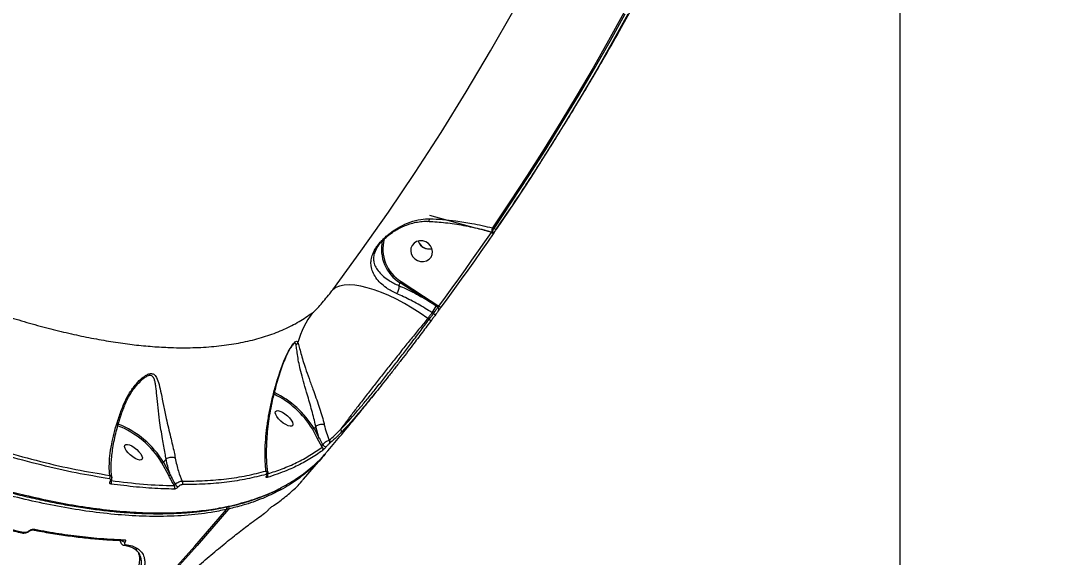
# Model space of a CAD drawing. Header units: millimetres. Extents: x -8607 to 7621, y -5747 to 4382.
# Drawn here: x 5717.6 to 6137.6, y -822.9 to -605.8 of the extents above; entities that cross this region are included whole.
import ezdxf

# ---------------------------------------------------------------- set-up
doc = ezdxf.new("R2010")
doc.units = ezdxf.units.MM
doc.layers.add('DIKOM_ОБЪЕКТ', color=7, linetype='Continuous')
doc.layers.add('DIKOM_РАЗМЕР_ОБЪЕКТА', color=7, linetype='Continuous')
doc.styles.add('style1', font='arial.ttf', dxfattribs={"width": 0.8})
doc.dimstyles.new('1-50', dxfattribs={"dimtxt": 300, "dimasz": 200, "dimexe": 100, "dimexo": 0, "dimgap": 100, "dimtad": 1, "dimtxsty": 'style1', "dimcen": 200, "dimclrd": 7, "dimclre": 7, "dimclrt": 7, "dimadec": 1, "dimazin": 2, "dimtfac": 1, "dimtmove": 0, "dimatfit": 2, "dimfxl": 0, "dimlwd": 25, "dimlwe": 18, "dimarcsym": 0})

# ---------------------------------------------------------------- blocks, each defined once
blk = doc.blocks.new('*D11')
at = {"layer": 'Defpoints', "color": 0, "transparency": 16777216}
for p in [(7619.37, -165.15), (-6826.53, -739.39), (7619.37, -5647.14)]:
    blk.add_point(p, dxfattribs=at)
at = {"layer": 'DIKOM_РАЗМЕР_ОБЪЕКТА', "color": 7, "lineweight": 18, "transparency": 16777216}
for p, q in [((7619.37, -165.15), (7619.37, -5747.14)), ((-6826.53, -739.39), (-6826.53, -5747.14))]:
    blk.add_line(p, q, dxfattribs=at)
at = {"layer": 'DIKOM_РАЗМЕР_ОБЪЕКТА', "color": 7, "lineweight": 25, "transparency": 16777216}
blk.add_line((-6626.53, -5647.14), (7419.37, -5647.14), dxfattribs=at)
at = {"layer": 'DIKOM_РАЗМЕР_ОБЪЕКТА', "color": 7, "transparency": 16777216}
for points in [[(-6626.53, -5613.8), (-6626.53, -5680.47), (-6826.53, -5647.14)], [(7419.37, -5613.8), (7419.37, -5680.47), (7619.37, -5647.14)]]:
    blk.add_solid(points, dxfattribs=at)
at = {"layer": 'DIKOM_РАЗМЕР_ОБЪЕКТА', "color": 7, "transparency": 16777216, "insert": (396.42, -5393.96), "char_height": 300, "attachment_point": 5, "style": 'style1'}
blk.add_mtext('14400', dxfattribs=at)
blk = doc.blocks.new('*D13')
at = {"layer": 'Defpoints', "color": 0, "transparency": 16777216}
for p in [(-5326.53, -191.39), (6073.47, -191.39), (6073.47, -4959.53)]:
    blk.add_point(p, dxfattribs=at)
at = {"layer": 'DIKOM_РАЗМЕР_ОБЪЕКТА', "color": 7, "lineweight": 18, "transparency": 16777216}
for p, q in [((-5326.53, -191.39), (-5326.53, -5059.53)), ((6073.47, -191.39), (6073.47, -5059.53))]:
    blk.add_line(p, q, dxfattribs=at)
at = {"layer": 'DIKOM_РАЗМЕР_ОБЪЕКТА', "color": 7, "lineweight": 25, "transparency": 16777216}
blk.add_line((-5126.53, -4959.53), (5873.47, -4959.53), dxfattribs=at)
at = {"layer": 'DIKOM_РАЗМЕР_ОБЪЕКТА', "color": 7, "transparency": 16777216}
for points in [[(-5126.53, -4926.2), (-5126.53, -4992.86), (-5326.53, -4959.53)], [(5873.47, -4926.2), (5873.47, -4992.86), (6073.47, -4959.53)]]:
    blk.add_solid(points, dxfattribs=at)
at = {"layer": 'DIKOM_РАЗМЕР_ОБЪЕКТА', "color": 7, "transparency": 16777216, "insert": (373.47, -4706.36), "char_height": 300, "attachment_point": 5, "style": 'style1'}
blk.add_mtext('11400', dxfattribs=at)

msp = doc.modelspace()

# ---------------------------------------------------------------- linework, layer by layer
at = {"layer": 'DIKOM_ОБЪЕКТ', "color": 7, "linetype": 'Continuous', "lineweight": 15}
for p, q in [((5901.75, -689.689), (5883.253, -684.547)), ((5908.339, -691.221), (5908.583, -691.289)), ((5908.411, -691.294), (5908.49, -691.263)), ((5908.55, -689.641), (5909.221, -689.828)), ((5909.663, -690.898), (5909.694, -690.853)), ((5909.694, -690.853), (5909.698, -690.847)), ((5910.237, -690.05), (5910.372, -689.851)), ((5870.666, -712.934), (5871.252, -711.874)), ((5880.344, -717.782), (5871.252, -711.874)), ((5871.6, -711.323), (5880.693, -717.231)), ((5880.693, -717.231), (5886.126, -720.808)), ((5886.448, -721.749), (5885.796, -721.326)), ((5886.126, -720.808), (5886.872, -721.293)), ((5882.416, -726.24), (5882.931, -726.652)), ((5884.702, -724.275), (5884.148, -723.915)), ((5827.852, -736.932), (5827.738, -737.062)), ((5837.694, -774.635), (5835.701, -770.955)), ((5837.06, -769.91), (5836.36, -770.737)), ((5836.36, -770.737), (5838.353, -774.416)), ((5837.06, -769.91), (5837.063, -769.907)), ((5838.353, -774.416), (5837.06, -769.91)), ((5839.692, -778.285), (5837.694, -774.635)), ((5777.526, -789.769), (5774.749, -784.643)), ((5776.477, -783.162), (5775.408, -784.425)), ((5775.408, -784.425), (5778.184, -789.55)), ((5776.477, -783.162), (5776.48, -783.159)), ((5832.12, -791.269), (5840.739, -781.249)), ((5754.149, -792.026), (5754.139, -792.039)), ((5817.309, -789.866), (5817.303, -789.875)), ((5722.615, -811.815), (5722.632, -811.818)), ((5758.95, -816.067), (5758.955, -816.067)), ((5759.313, -817.973), (5759.364, -817.982)), ((5763.283, -819.209), (5763.678, -819.434)), ((5764.67, -820.292), (5764.566, -820.194))]:
    msp.add_line(p, q, dxfattribs=at)
at = {"layer": 'DIKOM_ОБЪЕКТ', "color": 7, "linetype": 'Continuous', "lineweight": 15, "flags": 128}
for points in [[(5960.872, -608.426), (5969.041, -593.585), (5978.136, -576.353), (5986.905, -558.953), (5995.347, -541.389), (6003.459, -523.666), (6011.239, -505.789), (6018.684, -487.765), (6025.791, -469.599), (6032.559, -451.295), (6038.986, -432.86), (6045.07, -414.299), (6050.808, -395.618), (6056.2, -376.822), (6061.243, -357.918), (6065.936, -338.91), (6070.278, -319.805), (6074.267, -300.608), (6077.902, -281.326), (6081.182, -261.963), (6084.106, -242.527), (6086.673, -223.022)], [(5843.934, -714.614), (5855.351, -699.025), (5866.463, -683.225), (5877.265, -667.218), (5887.754, -651.009), (5897.927, -634.604), (5907.781, -618.007), (5917.313, -601.225), (5926.519, -584.262), (5935.396, -567.124), (5943.943, -549.816), (5952.155, -532.343), (5960.03, -514.712), (5967.567, -496.928), (5974.762, -478.997), (5981.613, -460.924), (5988.118, -442.714), (5994.275, -424.375), (6000.082, -405.912), (6005.537, -387.33)], [(5961.805, -602.611), (5955.622, -613.769), (5949.302, -624.85), (5942.846, -635.853), (5936.254, -646.776), (5929.528, -657.618), (5922.668, -668.377), (5915.675, -679.052), (5908.55, -689.641)], [(5909.221, -689.828), (5916.329, -679.258), (5923.306, -668.604), (5930.151, -657.866), (5936.862, -647.046), (5943.44, -636.145), (5949.882, -625.165), (5956.189, -614.107), (5962.36, -602.972)], [(5963.412, -603.133), (5957.237, -614.277), (5950.925, -625.345), (5944.477, -636.334), (5937.894, -647.244), (5931.177, -658.073), (5924.326, -668.82), (5917.344, -679.483), (5910.229, -690.061)], [(5886.872, -721.293), (5889.588, -717.599), (5892.288, -713.894), (5894.971, -710.178), (5897.637, -706.45), (5900.287, -702.71), (5902.92, -698.959), (5905.536, -695.197), (5908.135, -691.423)], [(5909.144, -691.657), (5906.542, -695.433), (5903.924, -699.199), (5901.289, -702.953), (5898.637, -706.695), (5895.968, -710.427), (5893.283, -714.146), (5890.581, -717.854), (5887.863, -721.551)], [(5908.135, -691.423), (5908.298, -691.523), (5908.46, -691.607), (5908.618, -691.672), (5908.765, -691.715), (5908.895, -691.736), (5909.004, -691.733), (5909.088, -691.706), (5909.144, -691.657)], [(5908.411, -691.294), (5908.416, -691.26), (5908.418, -691.243)], [(5909.221, -689.828), (5909.382, -689.926), (5909.545, -690.01), (5909.702, -690.074), (5909.849, -690.117), (5909.979, -690.138), (5910.089, -690.135), (5910.173, -690.109), (5910.229, -690.061)], [(5878.238, -702.873), (5879.46, -703.239), (5880.718, -703.267), (5881.91, -702.952), (5882.939, -702.322), (5883.722, -701.427), (5884.195, -700.34), (5884.321, -699.148), (5884.088, -697.948), (5883.516, -696.838), (5882.651, -695.907), (5881.564, -695.231), (5880.341, -694.864), (5879.083, -694.837), (5877.892, -695.151), (5876.863, -695.782), (5876.08, -696.677), (5875.607, -697.764), (5875.481, -698.956), (5875.714, -700.156), (5876.286, -701.266), (5877.151, -702.197), (5878.238, -702.873)], [(5882.416, -726.24), (5879.286, -724.079), (5876.118, -722.059), (5872.94, -720.198), (5869.782, -718.512), (5866.672, -717.019), (5863.639, -715.73), (5860.71, -714.658), (5857.912, -713.813), (5855.271, -713.202), (5852.81, -712.831), (5850.553, -712.703), (5848.519, -712.819), (5846.727, -713.179), (5845.194, -713.779), (5843.934, -714.614)], [(5886.872, -721.293), (5887.031, -721.397), (5887.191, -721.485), (5887.345, -721.554), (5887.49, -721.601), (5887.618, -721.625), (5887.725, -721.624), (5887.808, -721.599), (5887.863, -721.551)], [(5884.148, -723.915), (5883.932, -724.206), (5883.716, -724.497), (5883.499, -724.788), (5883.283, -725.078), (5883.066, -725.369), (5882.849, -725.659), (5882.633, -725.95), (5882.416, -726.24)], [(5882.931, -726.652), (5883.152, -726.355), (5883.374, -726.058), (5883.595, -725.761), (5883.817, -725.464), (5884.038, -725.167), (5884.259, -724.87), (5884.481, -724.572), (5884.702, -724.275)], [(5885.69, -724.537), (5885.469, -724.834), (5885.247, -725.132), (5885.026, -725.429), (5884.804, -725.727), (5884.583, -726.024), (5884.361, -726.321), (5884.139, -726.618), (5883.917, -726.916)], [(5884.702, -724.275), (5884.859, -724.379), (5885.018, -724.468), (5885.172, -724.537), (5885.316, -724.585), (5885.444, -724.609), (5885.551, -724.609), (5885.634, -724.584), (5885.69, -724.537)], [(5882.931, -726.652), (5883.088, -726.757), (5883.247, -726.845), (5883.4, -726.915), (5883.544, -726.963), (5883.671, -726.987), (5883.779, -726.987), (5883.862, -726.963), (5883.917, -726.916)], [(5827.75, -769.492), (5827.375, -769.799), (5826.747, -769.853), (5825.916, -769.652), (5824.95, -769.21), (5823.926, -768.564), (5822.928, -767.766), (5822.037, -766.88), (5821.325, -765.979), (5820.849, -765.136), (5820.648, -764.418), (5820.738, -763.884), (5821.113, -763.577), (5821.741, -763.522), (5822.572, -763.723), (5823.538, -764.165), (5824.562, -764.811), (5825.56, -765.609), (5826.451, -766.495), (5827.163, -767.396), (5827.639, -768.24), (5827.84, -768.958), (5827.75, -769.492)], [(5766.798, -783.18), (5766.423, -783.487), (5765.795, -783.541), (5764.964, -783.34), (5763.998, -782.898), (5762.974, -782.252), (5761.976, -781.454), (5761.085, -780.568), (5760.372, -779.667), (5759.897, -778.824), (5759.696, -778.106), (5759.786, -777.572), (5760.161, -777.265), (5760.789, -777.21), (5761.62, -777.411), (5762.586, -777.853), (5763.61, -778.499), (5764.608, -779.297), (5765.499, -780.183), (5766.211, -781.084), (5766.687, -781.928), (5766.888, -782.646), (5766.798, -783.18)], [(5775.114, -832.833), (5788.111, -818.321), (5800.866, -803.55)], [(5801.746, -803.352), (5788.991, -818.124), (5775.994, -832.635)], [(5800.866, -803.55), (5800.94, -803.517), (5800.961, -803.496)], [(5718.182, -813.017), (5718.173, -813.015), (5718.134, -813.005)], [(5721.043, -812.16), (5721.083, -812.18), (5721.119, -812.194), (5721.152, -812.203), (5721.179, -812.206), (5721.203, -812.205), (5721.221, -812.197), (5721.235, -812.185), (5721.244, -812.167)]]:
    msp.add_lwpolyline(points, dxfattribs=at)
at = {"layer": 'DIKOM_ОБЪЕКТ', "color": 7, "linetype": 'Continuous', "lineweight": 15}
for centre, radius, start, end in [((5912.649, -691.003), 4.32, 161.62474, 182.87227), ((5908.863, -690.575), 0.849, 237.83626, 318.56386), ((5879.753, -698.176), 16.121, 167.73376, 238.17697), ((5879.822, -698.068), 15.598, 165.20338, 238.19222), ((5882.966, -693.45), 4.679, 198.54229, 246.23096), ((5883.013, -693.424), 4.732, 198.6678, 283.4593), ((5883.018, -693.517), 4.639, 245.307, 283.66007), ((5880.606, -717.405), 10.867, 145.96769, 149.40559), ((5889.698, -723.313), 10.866, 145.96762, 149.40571), ((5831.9, -688.846), 62.926, 326.12994, 328.92533), ((5896.575, -727.821), 12.585, 146.12994, 148.92533), ((5885.983, -722.558), 0.933, 328.53097, 60.07486), ((5864.335, -745.591), 35.824, 142.78641, 164.40518), ((5827.536, -734.957), 2.504, 309.55526, 336.38115), ((5804.208, -790.206), 36.911, 31.43508, 64.39013), ((5803.864, -790.607), 38.09, 31.44381, 64.45122), ((5744.175, -803.002), 35.663, 30.98255, 69.1972), ((5743.604, -803.658), 37.167, 31.16273, 68.68136), ((5835.86, -770.333), 0.643, 255.67972, 321.05726), ((5846.544, -771.881), 0.941, 329.9122, 52.78056), ((5837.853, -774.012), 0.643, 255.68058, 321.05712), ((5841.815, -776.248), 0.989, 324.21192, 48.26181), ((5839.039, -779.047), 1.003, 322.80776, 49.42516), ((5842.158, -775.556), 2.875, 216.15126, 250.78077), ((5774.908, -784.021), 0.643, 255.67973, 321.05725), ((5816.127, -788.702), 1.063, 322.5809, 42.51751), ((5816.595, -789.965), 1.038, 321.99681, 25.72361), ((5752.645, -790.362), 1.179, 320.89811, 31.90181), ((5753.874, -791.795), 0.36, 268.05703, 317.40488), ((5753.266, -792.496), 1.169, 320.73072, 34.51909), ((5777.685, -789.146), 0.643, 255.68058, 321.05712), ((5782.925, -791.425), 3.348, 214.48986, 242.55886), ((5782.126, -792.783), 1.127, 321.75146, 36.75793), ((5817.056, -789.683), 0.313, 295.58267, 322.11766), ((5778.898, -794.588), 1.127, 321.53791, 38.71658), ((5800.046, -802.891), 1.052, 321.22745, 20.63325), ((5800.199, -802.85), 1, 319.70692, 29.32814), ((5801.714, -802.406), 0.947, 233.25056, 271.92328), ((5800.929, -802.696), 1.048, 321.21695, 19.80515), ((5718.29, -812.298), 0.727, 261.44537, 322.52835), ((5722.74, -811.089), 0.737, 261.57139, 322.17951), ((5759.824, -815.226), 1.491, 213.21826, 271.62693), ((5758.976, -815.289), 0.778, 267.97319, 320.70964), ((5759.453, -817.154), 0.832, 263.86812, 318.52204), ((5764.235, -818.615), 0.935, 235.73012, 313.97228)]:
    msp.add_arc(centre, radius, start, end, dxfattribs=at)
for points, knots in [([(5800.866, -803.55), (5798.82, -803.961), (5793.452, -805.042), (5784.101, -806.083), (5772.972, -806.48), (5761.475, -806.091), (5750.043, -805.036), (5738.442, -803.37), (5726.87, -801.186), (5714.156, -798.261), (5700.232, -794.471), (5685.3, -789.76), (5670.337, -784.454), (5655.838, -778.796), (5641.463, -772.717), (5627.421, -766.359), (5612.292, -759.074), (5596.058, -750.765), (5579.016, -741.488), (5562.272, -731.86), (5546.339, -722.237), (5530.812, -712.432), (5515.883, -702.615), (5500.259, -691.94), (5483.974, -680.362), (5467.365, -668.055), (5451.324, -655.697), (5436.311, -643.702), (5421.905, -631.787), (5408.262, -620.128), (5393.784, -607.354), (5378.56, -593.432), (5362.985, -578.604), (5348.225, -563.991), (5334.667, -550.045), (5321.906, -536.417), (5310.049, -523.279), (5297.899, -509.305), (5285.576, -494.518), (5273.441, -479.225), (5262.26, -464.415), (5252.289, -450.515), (5243.186, -437.146), (5235.009, -424.46), (5227.33, -411.895), (5222.721, -403.719), (5220.372, -399.551)], [0, 0, 0, 0, 0.0156509, 0.0410528, 0.0664547, 0.0899044, 0.1133542, 0.1348277, 0.1563011, 0.1771003, 0.2025022, 0.227904, 0.2513538, 0.2748036, 0.2962771, 0.3177505, 0.3385497, 0.3639515, 0.3893534, 0.4128032, 0.436253, 0.4577264, 0.4791999, 0.4999991, 0.5244807, 0.5489623, 0.5715463, 0.5941304, 0.614795, 0.6354597, 0.6554668, 0.6808687, 0.7062706, 0.7297205, 0.7531703, 0.7746438, 0.7961173, 0.8169165, 0.8423185, 0.8677204, 0.8911702, 0.9146201, 0.9360936, 0.9575671, 0.9783663, 1, 1, 1, 1]), ([(5291.674, -498.944), (5294.373, -502.175), (5300.506, -509.517), (5310.476, -520.978), (5321.813, -533.588), (5333.803, -546.453), (5346.71, -559.816), (5359.792, -572.88), (5372.475, -585.113), (5384.384, -596.255), (5396.46, -607.239), (5409.253, -618.531), (5422.846, -630.152), (5437.026, -641.89), (5451.447, -653.427), (5466.001, -664.677), (5479.847, -675.023), (5493.289, -684.743), (5506.682, -694.122), (5520.505, -703.477), (5534.817, -712.81), (5549.528, -722.038), (5564.261, -730.894), (5578.906, -739.311), (5592.636, -746.849), (5605.781, -753.737), (5618.633, -760.163), (5631.646, -766.338), (5644.802, -772.223), (5657.783, -777.665), (5671.668, -783.08), (5686.34, -788.297), (5699.626, -792.48), (5710.603, -795.558), (5720.29, -798.009), (5730.578, -800.274), (5741.608, -802.266), (5752.488, -803.752), (5763.184, -804.688), (5773.435, -805.03), (5782.648, -804.786), (5790.881, -804.07), (5798.912, -802.878), (5807.143, -801.036), (5815.303, -798.29), (5820.674, -796.112), (5823.114, -794.658), (5823.282, -794.558)], [0, 0, 0, 0, 0.0175092, 0.0397789, 0.0620872, 0.0859438, 0.109848, 0.1352927, 0.158087, 0.1780911, 0.1981231, 0.2207474, 0.2434121, 0.2665002, 0.2911499, 0.3141799, 0.3372526, 0.3579793, 0.3787371, 0.4013613, 0.4240261, 0.4471142, 0.4717638, 0.4947939, 0.5178666, 0.5385933, 0.5593511, 0.581623, 0.6039335, 0.6263717, 0.6488494, 0.6771966, 0.7056237, 0.722785, 0.7399639, 0.7622358, 0.7845463, 0.8084073, 0.8323159, 0.856411, 0.880555, 0.9005523, 0.9205775, 0.9463937, 0.9722099, 0.9980864, 1, 1, 1, 1]), ([(5382.881, -499.194), (5387.075, -503.66), (5395.473, -512.603), (5408.605, -525.902), (5422.117, -539.099), (5436.04, -552.173), (5450.319, -565.077), (5464.94, -577.79), (5479.847, -590.257), (5494.1, -601.717), (5507.606, -612.187), (5520.321, -621.719), (5533.131, -630.997), (5546.028, -640.012), (5558.98, -648.74), (5571.972, -657.168), (5584.967, -665.268), (5597.035, -672.482), (5608.154, -678.872), (5618.305, -684.495), (5628.369, -689.86), (5638.348, -694.968), (5648.247, -699.821), (5658.019, -704.397), (5667.64, -708.685), (5677.115, -712.691), (5686.465, -716.423), (5695.687, -719.879), (5704.76, -723.05), (5713.657, -725.925), (5722.36, -728.5), (5730.87, -730.776), (5739.191, -732.752), (5747.285, -734.421), (5755.131, -735.78), (5762.735, -736.833), (5770.114, -737.582), (5778.01, -738.071), (5786.308, -738.174), (5794.879, -737.752), (5802.99, -736.793), (5810.609, -735.298), (5817.724, -733.272), (5824.307, -730.707), (5830.405, -727.648), (5834.004, -725.167), (5835.806, -723.925)], [0, 0, 0, 0, 0.0279517, 0.0559711, 0.0841497, 0.112398, 0.140846, 0.1693659, 0.1980505, 0.2268089, 0.2504876, 0.2742079, 0.2980249, 0.3218842, 0.3458643, 0.3698877, 0.3940102, 0.4181768, 0.4373171, 0.4564794, 0.475545, 0.4946105, 0.5137639, 0.5329172, 0.5518732, 0.5708292, 0.5898716, 0.608914, 0.6280087, 0.6471254, 0.6661455, 0.6851656, 0.7042731, 0.7233807, 0.7422913, 0.7612018, 0.7801984, 0.799195, 0.8241795, 0.8492136, 0.8742975, 0.8994316, 0.9244982, 0.9496151, 0.9747822, 1, 1, 1, 1]), ([(5910.278, -689.932), (5911.71, -687.851), (5916.66, -680.655), (5924.852, -668.161), (5934.859, -652.461), (5944.571, -636.579), (5953.253, -621.906), (5958.57, -612.456), (5960.844, -608.414)], [0, 0, 0, 0, 0.07896828, 0.27300035, 0.46701146, 0.66100498, 0.85498433, 1, 1, 1, 1]), ([(5869.786, -716.207), (5869.052, -715.862), (5867.568, -715.164), (5865.335, -713.731), (5863.167, -711.927), (5861.324, -709.752), (5860.047, -707.455), (5859.424, -705.229), (5859.362, -703.03), (5859.81, -700.806), (5860.788, -698.679), (5862.02, -696.837), (5863.163, -695.421), (5864.495, -694.017), (5866.249, -692.421), (5868.456, -690.739), (5871.526, -688.851), (5875.236, -687.191), (5879.334, -686.07), (5882.049, -685.975), (5883.276, -685.932)], [0, 0, 0, 0, 0.0446305, 0.0901844, 0.1578887, 0.2276906, 0.2976102, 0.3691165, 0.424259, 0.4808154, 0.5408157, 0.5708599, 0.6019605, 0.6340833, 0.6670382, 0.7192629, 0.7727753, 0.8517178, 0.932987, 1, 1, 1, 1]), ([(5861.757, -697.81), (5861.844, -697.66), (5862.13, -697.163), (5862.812, -696.246), (5863.777, -695.114), (5864.915, -693.974), (5866.226, -692.827), (5867.758, -691.662), (5869.533, -690.505), (5871.576, -689.39), (5873.865, -688.393), (5876.338, -687.593), (5878.894, -687.093), (5880.914, -686.883), (5882.055, -686.964), (5882.347, -686.985)], [0, 0, 0, 0, 0.0249543, 0.0825515, 0.1406377, 0.2013735, 0.2672409, 0.3410744, 0.425997, 0.5198449, 0.6251277, 0.736874, 0.849683, 0.9616202, 1, 1, 1, 1]), ([(5882.347, -686.92), (5882.441, -686.918), (5882.659, -686.914), (5882.972, -686.588), (5883.176, -686.205), (5883.262, -685.97), (5883.276, -685.932)], [0, 0, 0, 0, 0.27099667, 0.62468845, 0.93971551, 1, 1, 1, 1]), ([(5882.363, -686.962), (5882.79, -686.976), (5884.297, -687.025), (5887.019, -687.244), (5890.507, -687.615), (5894.106, -688.124), (5897.777, -688.756), (5901.491, -689.514), (5905.026, -690.334), (5907.292, -690.952), (5908.331, -691.235)], [0, 0, 0, 0, 0.0532962, 0.1876183, 0.3235497, 0.4610332, 0.5999063, 0.7399086, 0.8807021, 1, 1, 1, 1]), ([(5883.276, -685.932), (5884.969, -686.003), (5888.385, -686.146), (5894.097, -686.764), (5899.48, -687.617), (5904.425, -688.619), (5907.171, -689.299), (5908.55, -689.641)], [0, 0, 0, 0, 0.2106475, 0.4247497, 0.6762129, 0.837399, 1, 1, 1, 1]), ([(5908.135, -691.423), (5907.928, -691.366), (5905.802, -690.779), (5903.672, -690.206), (5901.75, -689.689)], [0, 0, 0, 0, 0.0974053, 1, 1, 1, 1]), ([(5908.135, -691.423), (5908.206, -691.389), (5908.303, -691.341), (5908.388, -691.304), (5908.411, -691.294)], [0, 0, 0, 0, 0.72085142, 1, 1, 1, 1]), ([(5908.592, -691.255), (5908.584, -691.262), (5908.554, -691.287), (5908.651, -691.039), (5908.87, -690.548), (5909.104, -690.067), (5909.221, -689.828)], [0, 0, 0, 0, 0.110501, 0.4031185, 0.703228, 1, 1, 1, 1]), ([(5908.585, -691.275), (5908.617, -691.288), (5908.737, -691.336), (5908.952, -691.325), (5909.186, -691.272), (5909.366, -691.182), (5909.495, -691.086), (5909.577, -691.006), (5909.623, -690.951), (5909.642, -690.926), (5909.653, -690.912), (5909.663, -690.898), (5909.672, -690.885), (5909.691, -690.857), (5909.703, -690.84)], [0, 0, 0, 0, 0.068719, 0.2557314, 0.4128038, 0.5448491, 0.6518504, 0.7318686, 0.7736486, 0.795318, 0.8133856, 0.8404602, 0.9010159, 1, 1, 1, 1]), ([(5909.5, -691.137), (5909.471, -691.179), (5909.371, -691.325), (5909.238, -691.519), (5909.144, -691.657)], [0, 0, 0, 0, 0.2879213, 1, 1, 1, 1]), ([(5909.69, -690.86), (5909.702, -690.842), (5909.727, -690.806), (5909.661, -690.903), (5909.628, -690.951)], [0, 0, 0, 0, 0.500375, 1, 1, 1, 1]), ([(5909.7, -690.841), (5909.691, -690.854), (5909.649, -690.918), (5909.672, -690.885), (5909.69, -690.86)], [0, 0, 0, 0, 0.2105335, 1, 1, 1, 1]), ([(5910.229, -690.061), (5910.137, -690.196), (5909.953, -690.467), (5909.765, -690.745), (5909.719, -690.813), (5909.7, -690.841)], [0, 0, 0, 0, 0.3678916, 0.7363807, 1, 1, 1, 1]), ([(5506.04, -694.358), (5507.955, -695.678), (5512.966, -699.132), (5521.064, -704.549), (5530.311, -710.611), (5539.513, -716.49), (5548.674, -722.197), (5557.796, -727.732), (5566.884, -733.098), (5575.94, -738.296), (5584.966, -743.328), (5593.964, -748.196), (5602.939, -752.9), (5611.891, -757.44), (5620.803, -761.809), (5629.64, -765.99), (5638.368, -769.963), (5646.97, -773.722), (5655.45, -777.27), (5663.81, -780.607), (5672.054, -783.737), (5680.184, -786.659), (5688.203, -789.374), (5696.113, -791.884), (5703.916, -794.188), (5711.615, -796.286), (5719.199, -798.177), (5726.644, -799.854), (5733.918, -801.307), (5741.005, -802.534), (5747.901, -803.535), (5754.611, -804.31), (5761.136, -804.86), (5767.48, -805.186), (5773.643, -805.288), (5779.628, -805.165), (5785.435, -804.817), (5791.067, -804.243), (5796.518, -803.443), (5801.777, -802.421), (5806.818, -801.176), (5811.627, -799.716), (5816.188, -798.031), (5820.006, -796.398), (5822.209, -795.236), (5823.055, -794.789)], [0, 0, 0, 0, 0.01476859, 0.03863559, 0.06236857, 0.08600313, 0.10956628, 0.13308498, 0.15658616, 0.1800966, 0.20363434, 0.22722624, 0.25089912, 0.27467979, 0.29858128, 0.32247984, 0.34625737, 0.36992904, 0.39352189, 0.41706292, 0.44057909, 0.46409731, 0.48763782, 0.51122514, 0.53488607, 0.55864739, 0.58253534, 0.60645388, 0.63029046, 0.65401368, 0.67765035, 0.70122715, 0.72477058, 0.74830693, 0.77185906, 0.79544742, 0.81909762, 0.84283499, 0.86668455, 0.89060461, 0.91446811, 0.93819211, 0.96180327, 0.9853254, 1, 1, 1, 1]), ([(5861.584, -698.153), (5861.261, -698.798), (5860.575, -700.168), (5860.37, -701.897), (5860.543, -703.707), (5861.263, -705.547), (5862.556, -707.431), (5864.374, -709.255), (5866.432, -710.778), (5868.58, -712.012), (5869.943, -712.643), (5870.665, -712.937), (5870.666, -712.937)], [0, 0, 0, 0, 0.0901687, 0.1913987, 0.2960587, 0.4293638, 0.5653619, 0.6955685, 0.8289431, 0.9137167, 0.999955, 1, 1, 1, 1]), ([(5861.747, -697.802), (5861.741, -697.812), (5861.661, -697.938), (5861.621, -698.049), (5861.584, -698.153)], [0, 0, 0, 0, 0.0785101, 1, 1, 1, 1]), ([(5870.666, -712.937), (5870.7, -713.106), (5870.769, -713.445), (5870.676, -714.17), (5870.447, -714.957), (5870.147, -715.62), (5869.912, -716.019), (5869.809, -716.172), (5869.786, -716.207)], [0, 0, 0, 0, 0.2123422, 0.4246843, 0.6370268, 0.84937, 0.965475, 1, 1, 1, 1]), ([(5870.666, -712.937), (5870.666, -712.936), (5870.665, -712.935), (5870.666, -712.935), (5870.666, -712.934)], [0, 0, 0, 0, 0.80256492, 1, 1, 1, 1]), ([(5870.666, -712.934), (5871.653, -713.373), (5873.738, -714.3), (5876.981, -715.915), (5879.22, -717.158), (5880.344, -717.782)], [0, 0, 0, 0, 0.3093528, 0.6532138, 1, 1, 1, 1]), ([(5835.806, -723.925), (5836.181, -723.61), (5836.939, -722.974), (5838.711, -721.071), (5840.694, -718.754), (5842.51, -716.495), (5843.527, -715.151), (5843.934, -714.614)], [0, 0, 0, 0, 0.2099072, 0.4228947, 0.6382645, 0.8553539, 1, 1, 1, 1]), ([(5884.148, -723.915), (5882.264, -722.747), (5878.44, -720.378), (5873.583, -717.884), (5870.719, -716.619), (5869.786, -716.207)], [0, 0, 0, 0, 0.3958736, 0.80322, 1, 1, 1, 1]), ([(5885.796, -721.326), (5885.517, -721.144), (5884.12, -720.236), (5882.311, -719.043), (5880.767, -718.053), (5880.344, -717.782)], [0, 0, 0, 0, 0.1536563, 0.7683028, 1, 1, 1, 1]), ([(5884.702, -724.275), (5884.725, -724.242), (5884.9, -723.996), (5885.252, -723.497), (5885.732, -722.807), (5886.163, -722.179), (5886.353, -721.893), (5886.448, -721.749)], [0, 0, 0, 0, 0.0372364, 0.2781056, 0.5188615, 0.7593902, 1, 1, 1, 1]), ([(5886.448, -721.749), (5886.473, -721.724), (5886.522, -721.674), (5886.628, -721.561), (5886.743, -721.436), (5886.826, -721.344), (5886.867, -721.299), (5886.872, -721.293)], [0, 0, 0, 0, 0.2402545, 0.481153, 0.7222791, 0.9628586, 1, 1, 1, 1]), ([(5887.863, -721.551), (5887.849, -721.57), (5887.741, -721.716), (5887.523, -722.012), (5887.226, -722.421), (5886.958, -722.792), (5886.839, -722.961), (5886.779, -723.045)], [0, 0, 0, 0, 0.0372318, 0.2778758, 0.5185808, 0.7592337, 1, 1, 1, 1]), ([(5882.416, -726.24), (5881.319, -727.572), (5879.126, -730.235), (5875.706, -734.436), (5872.233, -738.738), (5868.743, -743.097), (5865.283, -747.456), (5861.898, -751.757), (5858.629, -755.947), (5855.521, -759.971), (5852.62, -763.766), (5849.961, -767.288), (5848.178, -769.683), (5847.284, -770.898), (5847.113, -771.132)], [0, 0, 0, 0, 0.0874426, 0.1748852, 0.2633131, 0.3520184, 0.4404463, 0.5297495, 0.6193385, 0.7086419, 0.7985505, 0.8887507, 0.9786595, 1, 1, 1, 1]), ([(5886.779, -723.045), (5886.719, -723.129), (5886.599, -723.298), (5886.33, -723.669), (5886.031, -724.076), (5885.813, -724.371), (5885.704, -724.517), (5885.69, -724.537)], [0, 0, 0, 0, 0.2407363, 0.4813566, 0.7220917, 0.9627992, 1, 1, 1, 1]), ([(5847.113, -771.132), (5847.966, -770.242), (5849.674, -768.459), (5852.51, -765.288), (5855.508, -761.805), (5858.666, -758.01), (5861.938, -753.976), (5865.289, -749.758), (5868.685, -745.413), (5872.087, -741.004), (5875.637, -736.352), (5879.298, -731.511), (5881.72, -728.272), (5882.931, -726.652)], [0, 0, 0, 0, 0.0883724, 0.177024, 0.2653923, 0.353767, 0.4424254, 0.5308005, 0.6189458, 0.7073715, 0.795519, 0.8977589, 1, 1, 1, 1]), ([(5883.917, -726.916), (5882.69, -728.553), (5880.215, -731.857), (5876.768, -736.407), (5873.737, -740.378), (5871.153, -743.74), (5868.533, -747.12), (5865.927, -750.448), (5863.365, -753.681), (5860.849, -756.813), (5858.361, -759.86), (5855.952, -762.749), (5853.647, -765.45), (5851.45, -767.953), (5849.33, -770.293), (5848.017, -771.664), (5847.358, -772.353)], [0, 0, 0, 0, 0.1013046, 0.2043245, 0.2693234, 0.3347703, 0.4016321, 0.4689837, 0.5341683, 0.5998078, 0.6668825, 0.7344532, 0.7996653, 0.8653309, 0.9324208, 1, 1, 1, 1]), ([(5824.333, -743.161), (5824.94, -741.768), (5825.774, -739.855), (5826.987, -737.814), (5827.82, -736.597), (5828.653, -735.666), (5829.414, -735.283), (5829.678, -735.713), (5829.83, -735.961)], [0, 0, 0, 0, 0.3030708, 0.4164281, 0.5295174, 0.6687585, 0.8085436, 1, 1, 1, 1]), ([(5824.365, -743.464), (5824.547, -742.987), (5824.968, -741.885), (5825.681, -740.368), (5826.411, -738.985), (5827.04, -737.954), (5827.529, -737.266), (5827.748, -737.009), (5827.832, -736.911)], [0, 0, 0, 0, 0.1724603, 0.3979333, 0.5901113, 0.7576244, 0.9071965, 1, 1, 1, 1]), ([(5829.13, -736.888), (5829.046, -736.609), (5828.903, -736.132), (5828.38, -736.3), (5827.98, -736.779), (5827.852, -736.932)], [0, 0, 0, 0, 0.49152061, 0.83824693, 1, 1, 1, 1]), ([(5837.063, -769.907), (5837.063, -769.907), (5837.003, -769.601), (5836.742, -768.319), (5836.165, -765.914), (5835.272, -762.65), (5834.302, -759.325), (5833.198, -755.62), (5832.047, -751.651), (5831.014, -747.788), (5830.257, -744.43), (5829.706, -741.497), (5829.387, -738.784), (5829.216, -737.519), (5829.13, -736.888)], [0, 0, 0, 0, 0.0000129, 0.0265074, 0.1091021, 0.191776, 0.2751715, 0.3586315, 0.4732183, 0.5879368, 0.68627, 0.7846261, 0.8924878, 1, 1, 1, 1]), ([(5829.83, -735.961), (5830.007, -736.539), (5830.361, -737.696), (5830.988, -740.323), (5831.846, -743.216), (5832.927, -746.564), (5834.303, -750.46), (5835.777, -754.503), (5837.15, -758.297), (5838.347, -761.738), (5839.431, -765.124), (5840.136, -767.64), (5840.444, -768.968), (5840.519, -769.295)], [0, 0, 0, 0, 0.10714, 0.2145791, 0.3113467, 0.4080923, 0.5217533, 0.6352953, 0.7192625, 0.8031761, 0.88782, 0.9724046, 1, 1, 1, 1]), ([(5816.91, -787.984), (5816.791, -786.73), (5816.547, -784.161), (5816.516, -779.903), (5816.741, -775.292), (5817.251, -770.379), (5818.039, -765.297), (5819.09, -760.102), (5820.435, -754.75), (5822.096, -749.129), (5823.587, -745.15), (5824.333, -743.161)], [0, 0, 0, 0, 0.1079569, 0.2212639, 0.3345713, 0.4497836, 0.564986, 0.6720707, 0.7791293, 0.889621, 1, 1, 1, 1]), ([(5824.333, -743.161), (5824.339, -743.18), (5824.379, -743.292), (5824.351, -743.384), (5824.327, -743.461)], [0, 0, 0, 0, 0.16522, 1, 1, 1, 1]), ([(5817.695, -788.649), (5817.603, -787.99), (5817.369, -786.329), (5817.188, -783.397), (5817.129, -779.877), (5817.252, -776.087), (5817.551, -772.08), (5818.041, -767.926), (5818.713, -763.715), (5819.55, -759.513), (5820.515, -755.474), (5821.542, -751.702), (5822.615, -748.244), (5823.535, -745.532), (5824.154, -743.95), (5824.343, -743.466)], [0, 0, 0, 0, 0.0583709, 0.1470205, 0.2373929, 0.3295362, 0.4234696, 0.5170359, 0.6070262, 0.693662, 0.7769296, 0.8485544, 0.9135096, 0.9735466, 1, 1, 1, 1]), ([(5759.393, -760.853), (5760.023, -759.5), (5761.282, -756.795), (5763.673, -753.457), (5765.808, -751.154), (5767.48, -749.774), (5768.855, -748.911), (5770.278, -748.442), (5771.66, -748.745), (5772.819, -750.241), (5773.705, -752.938), (5774.496, -756.806), (5775.424, -761.379), (5776.409, -766.108), (5777.403, -770.44), (5778.253, -774.024), (5779.044, -777.345), (5779.705, -780.228), (5780.03, -781.935), (5780.181, -782.728)], [0, 0, 0, 0, 0.0760758, 0.1521373, 0.2132071, 0.2445032, 0.2757151, 0.3130139, 0.3506356, 0.4012609, 0.4758022, 0.5507656, 0.6417666, 0.732639, 0.7938295, 0.8549376, 0.9055416, 0.9561024, 1, 1, 1, 1]), ([(5776.48, -783.159), (5776.48, -783.159), (5776.423, -782.789), (5776.3, -782.03), (5776.007, -780.33), (5775.575, -777.971), (5774.987, -774.745), (5774.389, -771.231), (5773.754, -766.985), (5773.183, -762.287), (5772.758, -757.735), (5772.438, -754.443), (5772.122, -752.283), (5771.804, -751.005), (5771.394, -750.089), (5770.971, -749.593), (5770.496, -749.349), (5770.132, -749.295), (5769.704, -749.319), (5769.204, -749.443), (5768.355, -749.845), (5767.302, -750.578), (5766.111, -751.648), (5765.189, -752.594), (5764.693, -753.195), (5764.557, -753.36)], [0, 0, 0, 0, 0.00001417, 0.02601011, 0.05217555, 0.11272025, 0.17502513, 0.24979781, 0.32645827, 0.43810509, 0.55292741, 0.64255002, 0.68865253, 0.7346606, 0.76332375, 0.79277471, 0.80999979, 0.82770321, 0.83448906, 0.85500215, 0.87622588, 0.91219889, 0.94923952, 0.98615893, 1, 1, 1, 1]), ([(5759.681, -761.517), (5759.788, -761.221), (5760.22, -760.019), (5761.25, -758.028), (5762.764, -755.608), (5763.911, -754.039), (5764.543, -753.358), (5764.548, -753.353)], [0, 0, 0, 0, 0.0959404, 0.3902931, 0.6915587, 0.9976725, 1, 1, 1, 1]), ([(5841.998, -779.748), (5843.853, -777.548), (5849.716, -770.596), (5856.104, -762.834), (5860.543, -757.2), (5861.136, -756.448)], [0, 0, 0, 0, 0.2861985, 0.9047364, 1, 1, 1, 1]), ([(5753.646, -789.739), (5753.563, -788.526), (5753.398, -786.1), (5753.679, -781.844), (5754.341, -777.38), (5755.376, -772.749), (5756.703, -768.127), (5758.085, -764.123), (5759.068, -761.664), (5759.393, -760.853)], [0, 0, 0, 0, 0.1619204, 0.3238388, 0.4936328, 0.638592, 0.783915, 0.9287409, 1, 1, 1, 1]), ([(5754.513, -790.715), (5754.433, -789.965), (5754.269, -788.443), (5754.237, -785.869), (5754.37, -783.085), (5754.687, -780.112), (5755.186, -776.975), (5755.866, -773.704), (5756.716, -770.346), (5757.737, -766.944), (5758.723, -764.012), (5759.434, -762.2), (5759.692, -761.543)], [0, 0, 0, 0, 0.1033733, 0.2098942, 0.3165207, 0.4231715, 0.5297183, 0.635998, 0.7412536, 0.8437995, 0.9433914, 1, 1, 1, 1]), ([(5759.393, -760.853), (5759.415, -760.877), (5759.567, -761.039), (5759.732, -761.295), (5759.678, -761.462), (5759.656, -761.53)], [0, 0, 0, 0, 0.090904, 0.6286218, 1, 1, 1, 1]), ([(5840.519, -769.295), (5840.487, -769.284), (5840.357, -769.238), (5839.987, -769.15), (5839.338, -769.111), (5838.501, -769.231), (5837.689, -769.498), (5837.271, -769.771), (5837.063, -769.907)], [0, 0, 0, 0, 0.0343037, 0.1364982, 0.3523745, 0.5682499, 0.784125, 1, 1, 1, 1]), ([(5840.519, -769.295), (5840.782, -770.381), (5841.311, -772.563), (5842.085, -774.525), (5842.473, -775.51)], [0, 0, 0, 0, 0.4978686, 1, 1, 1, 1]), ([(5842.473, -775.51), (5843.167, -774.912), (5844.564, -773.706), (5846.259, -771.994), (5847.113, -771.132)], [0, 0, 0, 0, 0.4964828, 1, 1, 1, 1]), ([(5847.358, -772.353), (5846.498, -773.222), (5844.765, -774.973), (5843.336, -776.206), (5842.617, -776.827)], [0, 0, 0, 0, 0.4964917, 1, 1, 1, 1]), ([(5753.56, -791.106), (5749.087, -790.372), (5740.13, -788.901), (5725.895, -785.645), (5711.124, -781.677), (5700.812, -778.333), (5695.649, -776.659)], [0, 0, 0, 0, 0.24825027, 0.49718987, 0.74823847, 1, 1, 1, 1]), ([(5695.869, -775.327), (5700.949, -776.975), (5711.122, -780.275), (5725.801, -784.23), (5740.081, -787.51), (5749.12, -788.995), (5753.646, -789.739)], [0, 0, 0, 0, 0.2482505, 0.4971903, 0.7482387, 1, 1, 1, 1]), ([(5838.353, -774.416), (5838.467, -774.639), (5838.952, -775.59), (5839.452, -776.531), (5839.836, -777.253)], [0, 0, 0, 0, 0.2343149, 1, 1, 1, 1]), ([(5839.836, -777.253), (5840.028, -777.063), (5840.418, -776.677), (5841.129, -776.138), (5841.87, -775.694), (5842.273, -775.571), (5842.473, -775.51)], [0, 0, 0, 0, 0.2146917, 0.4348049, 0.7188263, 1, 1, 1, 1]), ([(5842.617, -776.827), (5842.519, -776.913), (5842.325, -777.083), (5841.941, -777.466), (5841.554, -777.877), (5841.322, -778.144), (5841.211, -778.272)], [0, 0, 0, 0, 0.2974636, 0.5890265, 0.8028446, 1, 1, 1, 1]), ([(5839.838, -779.654), (5839.633, -779.804), (5838.605, -780.555), (5835.85, -782.432), (5831.326, -785.063), (5824.988, -788.075), (5820.123, -789.699), (5817.413, -790.604)], [0, 0, 0, 0, 0.0321659, 0.1608352, 0.4182088, 0.675957, 1, 1, 1, 1]), ([(5817.666, -789.089), (5819.638, -788.444), (5823.701, -787.114), (5829.36, -784.598), (5834.792, -781.696), (5838.058, -779.423), (5839.692, -778.285)], [0, 0, 0, 0, 0.2385232, 0.49153616, 0.74559292, 1, 1, 1, 1]), ([(5841.074, -780.831), (5841.015, -780.912), (5839.462, -783.03), (5835.723, -786.63), (5829.721, -791.486), (5825.086, -794.567), (5822.299, -795.864), (5822.018, -795.995)], [0, 0, 0, 0, 0.0124451, 0.3279637, 0.6457237, 0.9642396, 1, 1, 1, 1]), ([(5823.282, -794.558), (5825.458, -793.347), (5829.989, -790.825), (5835.853, -786.147), (5839.902, -782.403), (5841.681, -780.071), (5841.955, -779.712)], [0, 0, 0, 0, 0.3005819, 0.6257568, 0.9423188, 1, 1, 1, 1]), ([(5839.692, -778.285), (5839.682, -778.19), (5839.664, -778.012), (5839.686, -777.729), (5839.732, -777.504), (5839.78, -777.365), (5839.812, -777.295), (5839.828, -777.266), (5839.836, -777.253)], [0, 0, 0, 0, 0.34824177, 0.64915466, 0.84447694, 0.93419668, 0.96959542, 1, 1, 1, 1]), ([(5841.211, -778.272), (5841.184, -778.303), (5841.065, -778.442), (5840.818, -778.717), (5840.465, -779.088), (5840.102, -779.442), (5839.928, -779.581), (5839.838, -779.654)], [0, 0, 0, 0, 0.0490732, 0.2179129, 0.4266715, 0.7022436, 1, 1, 1, 1]), ([(5778.184, -789.55), (5778.099, -789.306), (5777.395, -787.294), (5776.906, -785.094), (5776.477, -783.162)], [0, 0, 0, 0, 0.1214198, 1, 1, 1, 1]), ([(5780.181, -782.728), (5780.152, -782.713), (5779.968, -782.621), (5779.524, -782.488), (5778.77, -782.433), (5777.929, -782.535), (5777.112, -782.777), (5776.691, -783.032), (5776.48, -783.159)], [0, 0, 0, 0, 0.0319477, 0.2048554, 0.4036422, 0.6024283, 0.8012141, 1, 1, 1, 1]), ([(5780.181, -782.728), (5780.557, -784.55), (5781.252, -787.909), (5782.471, -790.791), (5783.029, -792.109)], [0, 0, 0, 0, 0.5425528, 1, 1, 1, 1]), ([(5816.971, -789.348), (5814.434, -789.993), (5809.357, -791.285), (5801.08, -792.55), (5792.36, -793.361), (5786.129, -793.441), (5783.011, -793.481)], [0, 0, 0, 0, 0.2488739, 0.4981939, 0.748869, 1, 1, 1, 1]), ([(5783.029, -792.109), (5786.112, -792.069), (5792.284, -791.991), (5800.964, -791.19), (5809.253, -789.931), (5814.356, -788.633), (5816.91, -787.984)], [0, 0, 0, 0, 0.2488741, 0.4981941, 0.7488692, 1, 1, 1, 1]), ([(5816.91, -787.984), (5816.97, -787.994), (5817.286, -788.046), (5817.631, -788.225), (5817.668, -788.554), (5817.679, -788.652)], [0, 0, 0, 0, 0.1414847, 0.7457628, 1, 1, 1, 1]), ([(5817.191, -789.965), (5817.249, -789.878), (5817.364, -789.705), (5817.431, -789.489), (5817.377, -789.313), (5817.181, -789.295), (5817.005, -789.339), (5816.971, -789.348)], [0, 0, 0, 0, 0.1456016, 0.2899617, 0.5320979, 0.9098028, 1, 1, 1, 1]), ([(5817.298, -789.871), (5817.383, -789.746), (5817.591, -789.444), (5817.745, -789.055), (5817.704, -788.755), (5817.692, -788.667)], [0, 0, 0, 0, 0.3323443, 0.8035656, 1, 1, 1, 1]), ([(5753.862, -792.155), (5753.924, -792.048), (5754.049, -791.834), (5754.082, -791.55), (5753.999, -791.312), (5753.813, -791.162), (5753.633, -791.122), (5753.56, -791.106)], [0, 0, 0, 0, 0.1920553, 0.3835881, 0.5902092, 0.8340758, 1, 1, 1, 1]), ([(5753.646, -789.739), (5753.771, -789.794), (5754.083, -789.93), (5754.405, -790.259), (5754.472, -790.579), (5754.501, -790.717)], [0, 0, 0, 0, 0.2758916, 0.6880918, 1, 1, 1, 1]), ([(5754.171, -793.235), (5754.096, -793.219), (5753.909, -793.179), (5753.719, -793.023), (5753.637, -792.777), (5753.671, -792.485), (5753.798, -792.265), (5753.862, -792.155)], [0, 0, 0, 0, 0.16553237, 0.41204594, 0.62006099, 0.80970545, 1, 1, 1, 1]), ([(5754.108, -792.097), (5754.109, -792.095), (5754.109, -792.092), (5754.145, -792.027), (5754.198, -791.958), (5754.234, -791.919), (5754.241, -791.912)], [0, 0, 0, 0, 0.2737493, 0.617836, 0.9293172, 1, 1, 1, 1]), ([(5754.148, -792.025), (5754.151, -792.021), (5754.317, -791.811), (5754.511, -791.377), (5754.509, -790.933), (5754.508, -790.73)], [0, 0, 0, 0, 0.011905, 0.5475317, 1, 1, 1, 1]), ([(5779.78, -795.289), (5779.424, -795.284), (5777.64, -795.256), (5772.637, -795.09), (5764.568, -794.557), (5757.639, -793.676), (5754.171, -793.235)], [0, 0, 0, 0, 0.04414271, 0.22072106, 0.61001616, 1, 1, 1, 1]), ([(5754.229, -791.834), (5758.653, -792.389), (5767.515, -793.502), (5775.686, -793.756), (5779.777, -793.883)], [0, 0, 0, 0, 0.4992722, 1, 1, 1, 1]), ([(5779.777, -793.883), (5779.156, -792.752), (5778.401, -791.379), (5777.656, -790.01), (5777.526, -789.769)], [0, 0, 0, 0, 0.8242751, 1, 1, 1, 1]), ([(5778.184, -789.55), (5778.31, -789.796), (5778.956, -791.062), (5779.626, -792.313), (5780.166, -793.321)], [0, 0, 0, 0, 0.19412673, 1, 1, 1, 1]), ([(5779.777, -793.883), (5779.798, -793.848), (5779.838, -793.78), (5779.937, -793.633), (5780.043, -793.484), (5780.123, -793.377), (5780.159, -793.33), (5780.166, -793.321)], [0, 0, 0, 0, 0.2945807, 0.5738867, 0.8144223, 0.9603311, 1, 1, 1, 1]), ([(5780.166, -793.321), (5780.368, -793.142), (5780.801, -792.76), (5781.588, -792.33), (5782.394, -792.069), (5782.818, -792.095), (5783.029, -792.109)], [0, 0, 0, 0, 0.2241212, 0.4807288, 0.7415199, 1, 1, 1, 1]), ([(5783.011, -793.481), (5782.895, -793.495), (5782.662, -793.522), (5782.21, -793.735), (5781.758, -794.036), (5781.501, -794.282), (5781.383, -794.396)], [0, 0, 0, 0, 0.2632567, 0.5266594, 0.7813278, 1, 1, 1, 1]), ([(5817.413, -790.604), (5817.376, -790.614), (5817.193, -790.664), (5816.993, -790.643), (5816.942, -790.459), (5817.013, -790.233), (5817.131, -790.055), (5817.191, -789.965)], [0, 0, 0, 0, 0.0950988, 0.471968, 0.7157778, 0.8572267, 1, 1, 1, 1]), ([(5817.24, -789.972), (5817.239, -789.973), (5817.238, -789.977), (5817.261, -789.933), (5817.298, -789.883), (5817.311, -789.867)], [0, 0, 0, 0, 0.2991178, 0.7691117, 1, 1, 1, 1]), ([(5819.294, -802.386), (5819.509, -802.245), (5820.588, -801.54), (5823.313, -799.635), (5827.186, -796.413), (5830.396, -793.418), (5831.855, -791.545), (5832.09, -791.243)], [0, 0, 0, 0, 0.0443413, 0.221714, 0.5765078, 0.931818, 1, 1, 1, 1]), ([(5781.383, -794.396), (5781.265, -794.509), (5781.013, -794.751), (5780.569, -795.046), (5780.124, -795.253), (5779.895, -795.277), (5779.78, -795.289)], [0, 0, 0, 0, 0.2213871, 0.4744058, 0.7373087, 1, 1, 1, 1]), ([(5822.018, -795.995), (5819.907, -797.044), (5815.405, -799.282), (5808.555, -801.655), (5803.716, -802.861), (5801.746, -803.352)], [0, 0, 0, 0, 0.3435066, 0.7326724, 1, 1, 1, 1]), ([(5670.548, -799.696), (5671.443, -800.01), (5675.057, -801.28), (5681.268, -803.291), (5689.173, -805.725), (5696.941, -807.933), (5704.57, -809.924), (5711.652, -811.62), (5716.116, -812.546), (5718.144, -812.967)], [0, 0, 0, 0, 0.0533905, 0.2154753, 0.3776892, 0.5399978, 0.7023657, 0.864753, 1, 1, 1, 1]), ([(5671.282, -799.479), (5675.414, -800.87), (5683.686, -803.657), (5695.725, -807.196), (5707.514, -810.302), (5715.08, -811.927), (5718.867, -812.741)], [0, 0, 0, 0, 0.2488739, 0.4981939, 0.748869, 1, 1, 1, 1]), ([(5810.968, -808.951), (5811.969, -808.211), (5813.987, -806.72), (5815.57, -805.628), (5816.367, -805.078)], [0, 0, 0, 0, 0.4964917, 1, 1, 1, 1]), ([(5816.367, -805.078), (5816.474, -805), (5816.685, -804.845), (5817.092, -804.483), (5817.499, -804.09), (5817.74, -803.832), (5817.856, -803.708)], [0, 0, 0, 0, 0.2974636, 0.5890265, 0.8028446, 1, 1, 1, 1]), ([(5817.856, -803.708), (5817.883, -803.678), (5818.007, -803.543), (5818.264, -803.277), (5818.633, -802.921), (5819.015, -802.584), (5819.198, -802.454), (5819.294, -802.386)], [0, 0, 0, 0, 0.0490732, 0.2179129, 0.4266715, 0.7022436, 1, 1, 1, 1]), ([(5767.071, -847.69), (5768.486, -846.224), (5771.341, -843.268), (5775.407, -839.282), (5779.021, -835.843), (5782.128, -832.958), (5785.299, -830.081), (5788.468, -827.268), (5791.596, -824.551), (5794.673, -821.931), (5797.717, -819.391), (5800.656, -816.986), (5803.457, -814.738), (5806.11, -812.651), (5808.647, -810.693), (5810.192, -809.533), (5810.968, -808.951)], [0, 0, 0, 0, 0.1013046, 0.2043245, 0.2693234, 0.3347703, 0.4016321, 0.4689837, 0.5341683, 0.5998078, 0.6668825, 0.7344532, 0.7996653, 0.8653309, 0.9324208, 1, 1, 1, 1]), ([(5718.185, -813.005), (5718.266, -813.024), (5718.618, -813.107), (5719.26, -813.083), (5720.064, -812.895), (5720.744, -812.596), (5721.076, -812.303), (5721.214, -812.18)], [0, 0, 0, 0, 0.0891135, 0.3871411, 0.6314272, 0.8459064, 1, 1, 1, 1]), ([(5718.867, -812.741), (5719.148, -812.769), (5719.567, -812.811), (5720.222, -812.646), (5720.645, -812.458), (5720.909, -812.28), (5721.02, -812.181), (5721.043, -812.16)], [0, 0, 0, 0, 0.4456086, 0.6623372, 0.8364855, 0.9657331, 1, 1, 1, 1]), ([(5721.043, -812.16), (5721.068, -812.138), (5721.183, -812.036), (5721.46, -811.85), (5721.907, -811.651), (5722.594, -811.476), (5723.032, -811.515), (5723.322, -811.541)], [0, 0, 0, 0, 0.0349369, 0.1620442, 0.3362758, 0.5591676, 1, 1, 1, 1]), ([(5721.162, -812.265), (5721.166, -812.26), (5721.174, -812.249), (5721.205, -812.214), (5721.252, -812.17), (5721.325, -812.113), (5721.431, -812.044), (5721.6, -811.958), (5721.864, -811.862), (5722.237, -811.789), (5722.513, -811.793), (5722.617, -811.817), (5722.631, -811.821)], [0, 0, 0, 0, 0.02647931, 0.05256622, 0.085482, 0.1214409, 0.17144189, 0.24935946, 0.38133856, 0.60026206, 0.94495203, 1, 1, 1, 1]), ([(5722.619, -811.795), (5723.206, -811.914), (5726.217, -812.522), (5731.49, -813.4), (5738.414, -814.415), (5745.141, -815.192), (5751.671, -815.727), (5756.27, -816.008), (5758.639, -816.044), (5758.951, -816.048)], [0, 0, 0, 0, 0.0451161, 0.2313043, 0.417079, 0.6022272, 0.7869322, 0.9720038, 1, 1, 1, 1]), ([(5723.322, -811.541), (5723.737, -811.62), (5725.809, -812.017), (5731.141, -812.97), (5739.15, -814.167), (5749.26, -815.298), (5755.887, -815.609), (5759.578, -815.781)], [0, 0, 0, 0, 0.0321659, 0.1608352, 0.4182088, 0.675957, 1, 1, 1, 1]), ([(5757.801, -816.021), (5757.851, -816.134), (5757.966, -816.397), (5758.04, -816.752), (5758.082, -816.955)], [0, 0, 0, 0, 0.4310546, 1, 1, 1, 1]), ([(5758.136, -816.893), (5758.109, -816.826), (5758.028, -816.626), (5758.069, -816.314), (5758.187, -816.087), (5758.213, -816.036)], [0, 0, 0, 0, 0.284653, 0.8393498, 1, 1, 1, 1]), ([(5758.125, -816.896), (5758.151, -817.018), (5758.222, -817.342), (5758.606, -817.721), (5759.025, -817.938), (5759.282, -817.954), (5759.367, -817.96)], [0, 0, 0, 0, 0.2021716, 0.5380527, 0.8462379, 1, 1, 1, 1]), ([(5759.308, -818.008), (5759.428, -818.019), (5760.187, -818.084), (5761.347, -818.379), (5762.56, -818.771), (5763.108, -819.103), (5763.283, -819.209)], [0, 0, 0, 0, 0.0704647, 0.4465161, 0.8241253, 1, 1, 1, 1]), ([(5759.578, -815.781), (5759.607, -815.783), (5759.781, -815.793), (5760.004, -815.887), (5760.102, -816.13), (5760.056, -816.41), (5759.93, -816.614), (5759.866, -816.717)], [0, 0, 0, 0, 0.0639347, 0.3885906, 0.6455869, 0.8222987, 1, 1, 1, 1]), ([(5759.866, -816.717), (5759.801, -816.823), (5759.669, -817.035), (5759.621, -817.331), (5759.713, -817.602), (5759.947, -817.668), (5760.076, -817.705)], [0, 0, 0, 0, 0.1849053, 0.368597, 0.6500906, 1, 1, 1, 1]), ([(5760.076, -817.705), (5761.006, -817.862), (5762.88, -818.178), (5764.213, -818.916), (5764.885, -819.288)], [0, 0, 0, 0, 0.4964926, 1, 1, 1, 1]), ([(5764.437, -820.058), (5764.603, -820.194), (5765.236, -820.713), (5765.662, -822.103), (5765.777, -824.13), (5765.39, -826.433), (5764.553, -829.062), (5763.248, -832.008), (5761.507, -835.222), (5759.355, -838.663), (5756.797, -842.295), (5753.906, -846.064), (5751.712, -848.65), (5750.617, -849.941)], [0, 0, 0, 0, 0.0393631, 0.1501185, 0.2442473, 0.3386674, 0.4327961, 0.5272466, 0.6219916, 0.7164421, 0.8108633, 0.9055787, 1, 1, 1, 1]), ([(5751.06, -850.403), (5752.756, -848.566), (5755.322, -845.787), (5758.226, -842.173), (5760.846, -838.651), (5762.981, -835.296), (5764.582, -832.184), (5765.804, -829.256), (5766.45, -826.62), (5766.516, -824.319), (5766.18, -822.521), (5765.699, -821.214), (5765.033, -820.625), (5764.926, -820.53)], [0, 0, 0, 0, 0.1430446, 0.2164312, 0.2903574, 0.4334017, 0.5068095, 0.580763, 0.7232795, 0.7964144, 0.8700904, 0.9792056, 1, 1, 1, 1]), ([(5764.885, -819.288), (5765.487, -819.768), (5766.702, -820.736), (5767.542, -822.541), (5767.863, -824.367), (5767.832, -826.105), (5767.497, -828.037), (5766.859, -830.131), (5765.929, -832.365), (5764.741, -834.721), (5763.715, -836.402), (5763.196, -837.251)], [0, 0, 0, 0, 0.1503649, 0.3032119, 0.4011232, 0.4997164, 0.6004636, 0.7019561, 0.8001772, 0.8990879, 1, 1, 1, 1]), ([(5763.646, -819.447), (5763.687, -819.47), (5764.066, -819.679), (5764.325, -819.955), (5764.556, -820.201)], [0, 0, 0, 0, 0.1067872, 1, 1, 1, 1])]:
    msp.add_open_spline(points, degree=3, knots=knots, dxfattribs=at)

# ---------------------------------------------------------------- dimensions: what is measured, and where the dimension line sits
at = {"layer": 'DIKOM_РАЗМЕР_ОБЪЕКТА'}
dim = msp.add_linear_dim(base=(7619.366, -5647.135), p1=(-6826.527, -739.391), p2=(7619.366, -165.147), text='14400', dimstyle='1-50', dxfattribs=at)
dim.commit()
dim.dimension.update_dxf_attribs({"geometry": '*D11', "text_midpoint": (396.419, -5647.135), "dimtype": 160})
dim = msp.add_linear_dim(base=(6073.473, -4959.53), p1=(-5326.527, -191.391), p2=(6073.473, -191.391), dimstyle='1-50', dxfattribs=at)
dim.commit()
dim.dimension.update_dxf_attribs({"geometry": '*D13', "text_midpoint": (373.473, -4959.53), "dimtype": 160})

doc.saveas('drawing.dxf')
